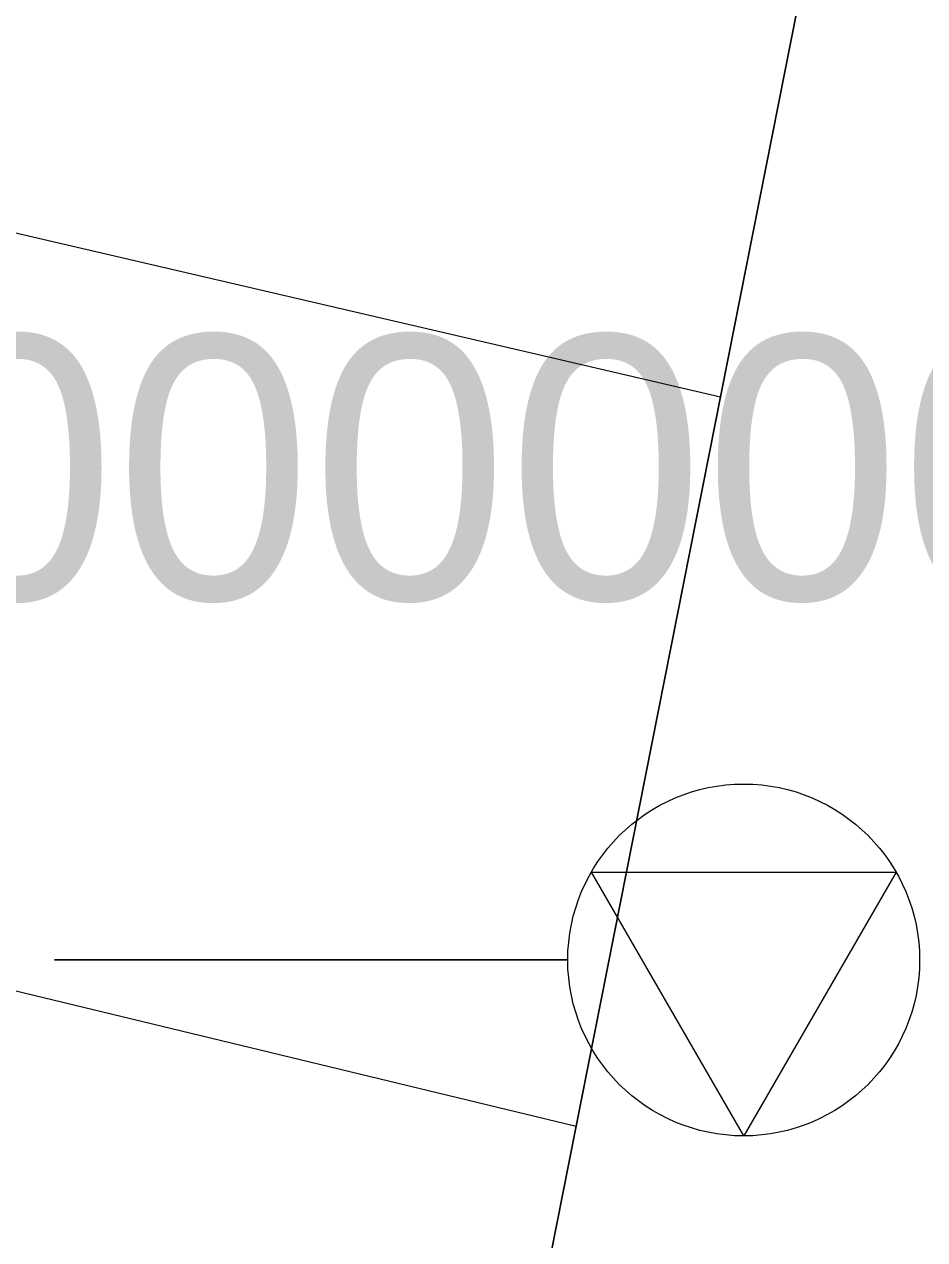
# Model space of a CAD drawing. Header units: metres. Extents: x 0 to 105485, y 0 to 425721.
# Drawn here: x 104688.307 to 104691.377, y 425164.386 to 425168.531 of the extents above; entities that cross this region are included whole.
import ezdxf
from ezdxf.enums import TextEntityAlignment as Align

# ---------------------------------------------------------------- set-up
doc = ezdxf.new("R2010")
doc.units = ezdxf.units.M
doc.header["$MEASUREMENT"] = 0
for name, color, linetype, lineweight in [('B-XX-MO-ONDERZOEK_SONDERING-G', 90, 'Continuous', 18), ('B-XX-MO-ONDERZOEK_SONDERING-S', 90, 'Continuous', 18), ('B-XX-MO-ONDERZOEK_SONDERING-T', 90, 'Continuous', 18), ('B-XX-VH-OPENVERHARDING-G', 90, 'Continuous', 18), ('B-XX-VW-MARKERING-G', 7, 'Continuous', 18)]:
    doc.layers.add(name, color=color, linetype=linetype, lineweight=lineweight)

msp = doc.modelspace()

# ---------------------------------------------------------------- linework, layer by layer
at = {"layer": 'B-XX-MO-ONDERZOEK_SONDERING-G', "color": 0, "true_color": 0x285cd6}
msp.add_polyline3d([(104690.135, 425165.34, 2.35), (104690.135, 425165.34, 2.33), (104690.135, 425165.34, 2.311), (104690.135, 425165.34, 2.291), (104690.16, 425165.34, 2.271), (104690.16, 425165.34, 2.251), (104690.16, 425165.34, 2.231), (104690.16, 425165.34, 2.211), (104690.135, 425165.34, 2.191), (104690.085, 425165.34, 2.171), (104690.01, 425165.34, 2.151), (104690.01, 425165.34, 2.131), (104690.01, 425165.34, 2.111), (104690.01, 425165.34, 2.091), (104689.985, 425165.34, 2.071), (104689.81, 425165.34, 2.051), (104689.635, 425165.34, 2.031), (104689.485, 425165.34, 2.011), (104689.46, 425165.34, 1.991), (104689.485, 425165.34, 1.971), (104689.535, 425165.34, 1.951), (104689.485, 425165.34, 1.931), (104689.335, 425165.34, 1.911), (104689.435, 425165.34, 1.891), (104689.76, 425165.34, 1.871), (104689.785, 425165.34, 1.851), (104689.785, 425165.34, 1.831), (104689.735, 425165.34, 1.811), (104689.71, 425165.34, 1.791), (104689.66, 425165.34, 1.771), (104689.56, 425165.34, 1.751), (104689.71, 425165.34, 1.731), (104689.76, 425165.34, 1.711), (104689.86, 425165.34, 1.691), (104689.91, 425165.34, 1.671), (104689.935, 425165.34, 1.651), (104689.96, 425165.34, 1.631), (104689.96, 425165.34, 1.611), (104689.96, 425165.34, 1.591), (104689.96, 425165.34, 1.572), (104689.935, 425165.34, 1.552), (104689.96, 425165.34, 1.532), (104689.985, 425165.34, 1.512), (104689.96, 425165.34, 1.492), (104689.96, 425165.34, 1.472), (104689.935, 425165.34, 1.452), (104689.81, 425165.34, 1.432), (104689.635, 425165.34, 1.412), (104689.46, 425165.34, 1.392), (104689.285, 425165.34, 1.372), (104689.185, 425165.34, 1.352), (104689.16, 425165.34, 1.332), (104689.585, 425165.34, 1.312), (104689.685, 425165.34, 1.292), (104689.76, 425165.34, 1.272), (104689.885, 425165.34, 1.252), (104689.91, 425165.34, 1.232), (104689.91, 425165.34, 1.212), (104689.91, 425165.34, 1.192), (104689.885, 425165.34, 1.172), (104689.86, 425165.34, 1.152), (104689.835, 425165.34, 1.132), (104689.81, 425165.34, 1.112), (104689.81, 425165.34, 1.092), (104689.81, 425165.34, 1.072), (104689.81, 425165.34, 1.053), (104689.81, 425165.34, 1.033), (104689.785, 425165.34, 1.013), (104689.785, 425165.34, 0.993), (104689.785, 425165.34, 0.973), (104689.76, 425165.34, 0.953), (104689.81, 425165.34, 0.933), (104689.81, 425165.34, 0.913), (104689.76, 425165.34, 0.893), (104689.785, 425165.34, 0.873), (104689.76, 425165.34, 0.853), (104689.735, 425165.34, 0.833), (104689.76, 425165.34, 0.813), (104689.76, 425165.34, 0.793), (104689.76, 425165.34, 0.773), (104689.735, 425165.34, 0.753), (104689.66, 425165.34, 0.733), (104689.61, 425165.34, 0.713), (104689.61, 425165.34, 0.693), (104689.535, 425165.34, 0.673), (104689.56, 425165.34, 0.653), (104689.61, 425165.34, 0.633), (104689.635, 425165.34, 0.613), (104689.685, 425165.34, 0.594), (104689.535, 425165.34, 0.574), (104689.485, 425165.34, 0.554), (104689.41, 425165.34, 0.534), (104689.435, 425165.34, 0.514), (104689.46, 425165.34, 0.494), (104689.435, 425165.34, 0.474), (104689.485, 425165.34, 0.454), (104689.46, 425165.34, 0.434), (104689.46, 425165.34, 0.414), (104689.46, 425165.34, 0.394), (104689.485, 425165.34, 0.374), (104689.46, 425165.34, 0.354), (104689.46, 425165.34, 0.334), (104689.46, 425165.34, 0.314), (104689.435, 425165.34, 0.294), (104689.435, 425165.34, 0.274), (104689.435, 425165.34, 0.254), (104689.41, 425165.34, 0.234), (104689.385, 425165.34, 0.214), (104689.435, 425165.34, 0.194), (104689.435, 425165.34, 0.175), (104689.435, 425165.34, 0.155), (104689.46, 425165.34, 0.135), (104689.46, 425165.34, 0.115), (104689.485, 425165.34, 0.095), (104689.485, 425165.34, 0.075), (104689.51, 425165.34, 0.055), (104689.51, 425165.34, 0.035), (104689.535, 425165.34, 0.015), (104689.46, 425165.34, -0.005), (104689.51, 425165.34, -0.025), (104689.535, 425165.34, -0.045), (104689.56, 425165.34, -0.065), (104689.56, 425165.34, -0.085), (104689.61, 425165.34, -0.105), (104689.66, 425165.34, -0.125), (104689.66, 425165.34, -0.145), (104689.685, 425165.34, -0.165), (104689.685, 425165.34, -0.185), (104689.685, 425165.34, -0.205), (104689.66, 425165.34, -0.224), (104689.635, 425165.34, -0.244), (104689.61, 425165.34, -0.264), (104689.56, 425165.34, -0.284), (104689.535, 425165.34, -0.304), (104689.51, 425165.34, -0.324), (104689.51, 425165.34, -0.344), (104689.56, 425165.34, -0.364), (104689.56, 425165.34, -0.384), (104689.56, 425165.34, -0.404), (104689.56, 425165.34, -0.424), (104689.535, 425165.34, -0.444), (104689.56, 425165.34, -0.464), (104689.56, 425165.34, -0.484), (104689.56, 425165.34, -0.504), (104689.635, 425165.34, -0.524), (104689.685, 425165.34, -0.544), (104689.685, 425165.34, -0.564), (104689.71, 425165.34, -0.583), (104689.71, 425165.34, -0.603), (104689.71, 425165.34, -0.623), (104689.71, 425165.34, -0.643), (104689.685, 425165.34, -0.663), (104689.635, 425165.34, -0.683), (104689.335, 425165.34, -0.703), (104689.485, 425165.34, -0.723), (104689.61, 425165.34, -0.743), (104689.685, 425165.34, -0.763), (104689.635, 425165.34, -0.783), (104689.66, 425165.34, -0.803), (104689.635, 425165.34, -0.823), (104689.56, 425165.34, -0.843), (104689.51, 425165.34, -0.863), (104689.41, 425165.34, -0.883), (104689.31, 425165.34, -0.903), (104689.16, 425165.34, -0.923), (104689.01, 425165.34, -0.943), (104689.085, 425165.34, -0.963), (104689.11, 425165.34, -0.982), (104689.11, 425165.34, -1.002), (104689.16, 425165.34, -1.022), (104689.21, 425165.34, -1.042), (104689.21, 425165.34, -1.062), (104689.235, 425165.34, -1.082), (104689.31, 425165.34, -1.102), (104689.46, 425165.34, -1.122), (104689.61, 425165.34, -1.142), (104689.735, 425165.34, -1.162), (104689.685, 425165.34, -1.182), (104689.71, 425165.34, -1.202), (104689.735, 425165.34, -1.222), (104689.81, 425165.34, -1.242), (104689.86, 425165.34, -1.262), (104689.885, 425165.34, -1.282), (104689.885, 425165.34, -1.302), (104689.86, 425165.34, -1.322), (104689.935, 425165.34, -1.342), (104689.935, 425165.34, -1.362), (104689.935, 425165.34, -1.381), (104689.935, 425165.34, -1.401), (104689.91, 425165.34, -1.421), (104689.91, 425165.34, -1.441), (104689.86, 425165.34, -1.461), (104689.835, 425165.34, -1.481), (104689.735, 425165.34, -1.501), (104689.635, 425165.34, -1.521), (104689.46, 425165.34, -1.541), (104689.335, 425165.34, -1.561), (104689.335, 425165.34, -1.581), (104689.285, 425165.34, -1.601), (104689.31, 425165.34, -1.621), (104689.335, 425165.34, -1.641), (104689.335, 425165.34, -1.661), (104689.285, 425165.34, -1.681), (104689.31, 425165.34, -1.7), (104689.31, 425165.34, -1.72), (104689.36, 425165.34, -1.74), (104689.385, 425165.34, -1.76), (104689.435, 425165.34, -1.78), (104689.51, 425165.34, -1.8), (104689.56, 425165.34, -1.82), (104689.685, 425165.34, -1.84), (104689.71, 425165.34, -1.86), (104689.71, 425165.34, -1.88), (104689.735, 425165.34, -1.9), (104689.71, 425165.34, -1.92), (104689.685, 425165.34, -1.94), (104689.685, 425165.34, -1.96), (104689.71, 425165.34, -1.98), (104689.735, 425165.34, -2), (104689.76, 425165.34, -2.019), (104689.735, 425165.34, -2.039), (104689.76, 425165.34, -2.059), (104689.76, 425165.34, -2.079), (104689.785, 425165.34, -2.099), (104689.785, 425165.34, -2.119), (104689.785, 425165.34, -2.139), (104689.76, 425165.34, -2.159), (104689.71, 425165.34, -2.179), (104689.56, 425165.34, -2.199), (104689.485, 425165.34, -2.219), (104689.285, 425165.34, -2.239), (104689.335, 425165.34, -2.259), (104689.41, 425165.34, -2.279), (104689.46, 425165.34, -2.299), (104689.535, 425165.34, -2.319), (104689.56, 425165.34, -2.338), (104689.535, 425165.34, -2.358), (104689.51, 425165.34, -2.378), (104689.535, 425165.34, -2.398), (104689.61, 425165.34, -2.418), (104689.585, 425165.34, -2.438), (104689.56, 425165.34, -2.458), (104689.51, 425165.34, -2.478), (104689.535, 425165.34, -2.498), (104689.51, 425165.34, -2.518), (104689.46, 425165.34, -2.538), (104689.485, 425165.34, -2.558), (104689.46, 425165.34, -2.578), (104689.435, 425165.34, -2.598), (104689.435, 425165.34, -2.618), (104689.485, 425165.34, -2.637), (104689.535, 425165.34, -2.657), (104689.585, 425165.34, -2.677), (104689.635, 425165.34, -2.697), (104689.685, 425165.34, -2.717), (104689.735, 425165.34, -2.737), (104689.735, 425165.34, -2.757), (104689.735, 425165.34, -2.777), (104689.735, 425165.34, -2.797), (104689.76, 425165.34, -2.817), (104689.76, 425165.34, -2.837), (104689.76, 425165.34, -2.857), (104689.76, 425165.34, -2.877), (104689.785, 425165.34, -2.897), (104689.785, 425165.34, -2.917), (104689.76, 425165.34, -2.937), (104689.76, 425165.34, -2.956), (104689.76, 425165.34, -2.976), (104689.785, 425165.34, -2.996), (104689.785, 425165.34, -3.016), (104689.76, 425165.34, -3.036), (104689.735, 425165.34, -3.056), (104689.735, 425165.34, -3.076), (104689.71, 425165.34, -3.096), (104689.66, 425165.34, -3.116), (104689.66, 425165.34, -3.136), (104689.66, 425165.34, -3.156), (104689.635, 425165.34, -3.176), (104689.635, 425165.34, -3.196), (104689.585, 425165.34, -3.216), (104689.635, 425165.34, -3.236), (104689.685, 425165.34, -3.255), (104689.685, 425165.34, -3.275), (104689.66, 425165.34, -3.295), (104689.66, 425165.34, -3.315), (104689.635, 425165.34, -3.335), (104689.635, 425165.34, -3.355), (104689.735, 425165.34, -3.375), (104689.76, 425165.34, -3.395), (104689.76, 425165.34, -3.415), (104689.785, 425165.34, -3.435), (104689.785, 425165.34, -3.455), (104689.76, 425165.34, -3.475), (104689.76, 425165.34, -3.495), (104689.76, 425165.34, -3.515), (104689.76, 425165.34, -3.535), (104689.785, 425165.34, -3.554), (104689.76, 425165.34, -3.574), (104689.76, 425165.34, -3.594), (104689.76, 425165.34, -3.614), (104689.785, 425165.34, -3.634), (104689.76, 425165.34, -3.654), (104689.785, 425165.34, -3.674), (104689.81, 425165.34, -3.694), (104689.785, 425165.34, -3.714), (104689.835, 425165.34, -3.734), (104689.885, 425165.34, -3.754), (104689.81, 425165.34, -3.774), (104689.735, 425165.34, -3.794), (104689.76, 425165.34, -3.814), (104689.76, 425165.34, -3.833), (104689.735, 425165.34, -3.853), (104689.735, 425165.34, -3.873), (104689.685, 425165.34, -3.893), (104689.685, 425165.34, -3.913), (104689.71, 425165.34, -3.933), (104689.76, 425165.34, -3.953), (104689.86, 425165.34, -3.973), (104689.91, 425165.34, -3.993), (104689.91, 425165.34, -4.013), (104689.91, 425165.34, -4.033), (104689.91, 425165.34, -4.053), (104689.91, 425165.34, -4.073), (104689.91, 425165.34, -4.093), (104689.91, 425165.34, -4.112), (104689.91, 425165.34, -4.132), (104689.91, 425165.34, -4.152), (104689.935, 425165.34, -4.172), (104689.91, 425165.34, -4.192), (104689.91, 425165.34, -4.212), (104689.91, 425165.34, -4.232), (104689.885, 425165.34, -4.252), (104689.885, 425165.34, -4.272), (104689.885, 425165.34, -4.292), (104689.885, 425165.34, -4.312), (104689.885, 425165.34, -4.332), (104689.81, 425165.34, -4.352), (104689.735, 425165.34, -4.372), (104689.71, 425165.34, -4.391), (104689.76, 425165.34, -4.411), (104689.76, 425165.34, -4.431), (104689.76, 425165.34, -4.451), (104689.71, 425165.34, -4.471), (104689.685, 425165.34, -4.491), (104689.685, 425165.34, -4.511), (104689.685, 425165.34, -4.531), (104689.66, 425165.34, -4.551), (104689.66, 425165.34, -4.571), (104689.635, 425165.34, -4.591), (104689.61, 425165.34, -4.611), (104689.585, 425165.34, -4.631), (104689.56, 425165.34, -4.65), (104689.51, 425165.34, -4.67), (104689.46, 425165.34, -4.69), (104689.385, 425165.34, -4.71), (104689.36, 425165.34, -4.73), (104689.26, 425165.34, -4.75), (104689.21, 425165.34, -4.77), (104689.135, 425165.34, -4.79), (104689.035, 425165.34, -4.81), (104688.91, 425165.34, -4.83), (104688.835, 425165.34, -4.85), (104688.76, 425165.34, -4.87), (104688.66, 425165.34, -4.89), (104688.56, 425165.34, -4.909), (104688.56, 425165.34, -4.929), (104688.56, 425165.34, -4.949), (104688.585, 425165.34, -4.969), (104688.585, 425165.34, -4.989), (104688.61, 425165.34, -5.009), (104688.66, 425165.34, -5.029), (104688.71, 425165.34, -5.049), (104688.735, 425165.34, -5.069), (104688.835, 425165.34, -5.089), (104688.885, 425165.34, -5.109), (104688.885, 425165.34, -5.129), (104688.885, 425165.34, -5.149), (104688.885, 425165.34, -5.168), (104688.86, 425165.34, -5.188), (104688.835, 425165.34, -5.208), (104688.785, 425165.34, -5.228), (104688.76, 425165.34, -5.248), (104688.735, 425165.34, -5.268), (104688.71, 425165.34, -5.288), (104688.735, 425165.34, -5.308), (104688.71, 425165.34, -5.328), (104688.685, 425165.34, -5.348), (104688.66, 425165.34, -5.368), (104688.735, 425165.34, -5.388), (104688.81, 425165.34, -5.407), (104688.835, 425165.34, -5.427), (104688.86, 425165.34, -5.447), (104688.835, 425165.34, -5.467), (104688.835, 425165.34, -5.487), (104688.785, 425165.34, -5.507), (104688.76, 425165.34, -5.527), (104688.735, 425165.34, -5.547), (104688.71, 425165.34, -5.567), (104688.71, 425165.34, -5.587), (104688.735, 425165.34, -5.607), (104688.76, 425165.34, -5.627), (104688.785, 425165.34, -5.646), (104688.835, 425165.34, -5.666), (104688.885, 425165.34, -5.686), (104688.91, 425165.34, -5.706), (104688.96, 425165.34, -5.726), (104688.985, 425165.34, -5.746), (104688.985, 425165.34, -5.766), (104689.01, 425165.34, -5.786), (104689.035, 425165.34, -5.806), (104689.06, 425165.34, -5.826), (104689.06, 425165.34, -5.846), (104689.085, 425165.34, -5.866), (104689.085, 425165.34, -5.885), (104689.085, 425165.34, -5.905), (104689.035, 425165.34, -5.925), (104688.985, 425165.34, -5.945), (104688.985, 425165.34, -5.965), (104688.935, 425165.34, -5.985), (104688.86, 425165.34, -6.005), (104688.71, 425165.34, -6.025), (104688.66, 425165.34, -6.045), (104688.56, 425165.34, -6.065), (104688.585, 425165.34, -6.085), (104688.66, 425165.34, -6.105), (104688.785, 425165.34, -6.124), (104688.86, 425165.34, -6.144), (104688.91, 425165.34, -6.164), (104688.96, 425165.34, -6.184), (104689.035, 425165.34, -6.204), (104689.11, 425165.34, -6.224), (104689.06, 425165.34, -6.244), (104688.96, 425165.34, -6.264), (104688.985, 425165.34, -6.284), (104689.01, 425165.34, -6.304), (104689.01, 425165.34, -6.324), (104689.085, 425165.34, -6.344), (104689.06, 425165.34, -6.364), (104689.035, 425165.34, -6.384), (104689.01, 425165.34, -6.403), (104688.985, 425165.34, -6.423), (104689.035, 425165.34, -6.443), (104689.035, 425165.34, -6.463), (104689.035, 425165.34, -6.483), (104688.985, 425165.34, -6.503), (104688.935, 425165.34, -6.523), (104688.935, 425165.34, -6.543), (104688.935, 425165.34, -6.563), (104688.91, 425165.34, -6.583), (104688.91, 425165.34, -6.603), (104688.935, 425165.34, -6.623), (104688.885, 425165.34, -6.643), (104688.86, 425165.34, -6.662), (104688.81, 425165.34, -6.682), (104688.785, 425165.34, -6.702), (104688.76, 425165.34, -6.722), (104688.735, 425165.34, -6.742), (104688.66, 425165.34, -6.762), (104688.56, 425165.34, -6.782), (104688.435, 425165.34, -6.802), (104688.41, 425165.34, -6.822), (104688.485, 425165.34, -6.842), (104688.585, 425165.34, -6.862), (104688.66, 425165.34, -6.882), (104688.66, 425165.34, -6.901), (104688.76, 425165.34, -6.921), (104688.785, 425165.34, -6.941), (104688.81, 425165.34, -6.961), (104688.835, 425165.34, -6.981), (104688.86, 425165.34, -7.001), (104688.86, 425165.34, -7.021), (104688.91, 425165.34, -7.041), (104688.96, 425165.34, -7.061), (104689.035, 425165.34, -7.081), (104689.035, 425165.34, -7.101), (104689.085, 425165.34, -7.121), (104689.135, 425165.34, -7.141), (104689.135, 425165.34, -7.16), (104689.135, 425165.34, -7.18), (104689.135, 425165.34, -7.2), (104689.135, 425165.34, -7.22), (104689.16, 425165.34, -7.24), (104689.085, 425165.34, -7.26), (104689.085, 425165.34, -7.28), (104689.11, 425165.34, -7.3), (104689.135, 425165.34, -7.32), (104689.185, 425165.34, -7.34), (104689.31, 425165.34, -7.36), (104689.385, 425165.34, -7.38), (104689.51, 425165.34, -7.399), (104689.56, 425165.34, -7.419), (104689.585, 425165.34, -7.439), (104689.61, 425165.34, -7.459), (104689.635, 425165.34, -7.479), (104689.66, 425165.34, -7.499), (104689.66, 425165.34, -7.519), (104689.66, 425165.34, -7.539), (104689.66, 425165.34, -7.559), (104689.66, 425165.34, -7.579), (104689.685, 425165.34, -7.599), (104689.71, 425165.34, -7.619), (104689.71, 425165.34, -7.639), (104689.735, 425165.34, -7.659), (104689.735, 425165.34, -7.679), (104689.735, 425165.34, -7.699), (104689.685, 425165.34, -7.719), (104689.685, 425165.34, -7.739), (104689.66, 425165.34, -7.758), (104689.735, 425165.34, -7.778), (104689.735, 425165.34, -7.798), (104689.785, 425165.34, -7.818), (104689.81, 425165.34, -7.838), (104689.835, 425165.34, -7.858), (104689.86, 425165.34, -7.878), (104689.86, 425165.34, -7.898), (104689.86, 425165.34, -7.918), (104689.81, 425165.34, -7.938), (104689.785, 425165.34, -7.958), (104689.785, 425165.34, -7.978), (104689.785, 425165.34, -7.997), (104689.785, 425165.34, -8.017), (104689.81, 425165.34, -8.037), (104689.835, 425165.34, -8.057), (104689.835, 425165.34, -8.077), (104689.71, 425165.34, -8.097), (104689.71, 425165.34, -8.117), (104689.71, 425165.34, -8.137), (104689.71, 425165.34, -8.157), (104689.735, 425165.34, -8.177), (104689.635, 425165.34, -8.197), (104689.61, 425165.34, -8.217), (104689.56, 425165.34, -8.236), (104689.535, 425165.34, -8.256), (104689.535, 425165.34, -8.276), (104689.535, 425165.34, -8.296), (104689.61, 425165.34, -8.316), (104689.56, 425165.34, -8.336), (104689.56, 425165.34, -8.356), (104689.685, 425165.34, -8.376), (104689.71, 425165.34, -8.396), (104689.735, 425165.34, -8.416), (104689.735, 425165.34, -8.436), (104689.735, 425165.34, -8.456), (104689.735, 425165.34, -8.475), (104689.81, 425165.34, -8.495), (104689.81, 425165.34, -8.515), (104689.81, 425165.34, -8.535), (104689.81, 425165.34, -8.555), (104689.785, 425165.34, -8.575), (104689.76, 425165.34, -8.595), (104689.76, 425165.34, -8.615), (104689.785, 425165.34, -8.635), (104689.685, 425165.34, -8.655), (104689.51, 425165.34, -8.675), (104689.535, 425165.34, -8.694), (104689.56, 425165.34, -8.714), (104689.585, 425165.34, -8.734), (104689.61, 425165.34, -8.754), (104689.585, 425165.34, -8.774), (104689.435, 425165.34, -8.794), (104689.51, 425165.34, -8.814), (104689.56, 425165.34, -8.834), (104689.61, 425165.34, -8.854), (104689.685, 425165.34, -8.874), (104689.71, 425165.34, -8.894), (104689.76, 425165.34, -8.913), (104689.76, 425165.34, -8.933), (104689.735, 425165.34, -8.953), (104689.76, 425165.34, -8.973), (104689.785, 425165.34, -8.993), (104689.81, 425165.34, -9.013), (104689.81, 425165.34, -9.033), (104689.81, 425165.34, -9.053), (104689.81, 425165.34, -9.073), (104689.785, 425165.34, -9.093), (104689.76, 425165.34, -9.113), (104689.785, 425165.34, -9.132), (104689.81, 425165.34, -9.152), (104689.81, 425165.34, -9.172), (104689.835, 425165.34, -9.192), (104689.86, 425165.34, -9.212), (104689.86, 425165.34, -9.232), (104689.835, 425165.34, -9.252), (104689.835, 425165.34, -9.272), (104689.81, 425165.34, -9.292), (104689.81, 425165.34, -9.312), (104689.81, 425165.34, -9.332), (104689.81, 425165.34, -9.351), (104689.785, 425165.34, -9.371), (104689.785, 425165.34, -9.391), (104689.785, 425165.34, -9.411), (104689.71, 425165.34, -9.431), (104689.71, 425165.34, -9.451), (104689.76, 425165.34, -9.471), (104689.81, 425165.34, -9.491), (104689.835, 425165.34, -9.511), (104689.86, 425165.34, -9.531), (104689.86, 425165.34, -9.55), (104689.86, 425165.34, -9.57), (104689.885, 425165.34, -9.59), (104689.935, 425165.34, -9.61), (104689.935, 425165.34, -9.63), (104689.935, 425165.34, -9.65), (104689.935, 425165.34, -9.67), (104689.96, 425165.34, -9.69), (104689.96, 425165.34, -9.71), (104689.985, 425165.34, -9.73), (104689.985, 425165.34, -9.75), (104689.985, 425165.34, -9.769), (104689.96, 425165.34, -9.789), (104689.91, 425165.34, -9.809), (104689.86, 425165.34, -9.829), (104689.86, 425165.34, -9.849), (104689.86, 425165.34, -9.869), (104689.885, 425165.34, -9.889), (104689.91, 425165.34, -9.909), (104689.91, 425165.34, -9.929), (104689.885, 425165.34, -9.949), (104689.785, 425165.34, -9.968), (104689.685, 425165.34, -9.988), (104689.66, 425165.34, -10.008), (104689.61, 425165.34, -10.028), (104689.535, 425165.34, -10.048), (104689.485, 425165.34, -10.068), (104689.41, 425165.34, -10.088), (104689.485, 425165.34, -10.108), (104689.66, 425165.34, -10.128), (104689.76, 425165.34, -10.148), (104689.835, 425165.34, -10.167), (104689.935, 425165.34, -10.187), (104689.935, 425165.34, -10.207), (104689.935, 425165.34, -10.227), (104689.91, 425165.34, -10.247), (104689.91, 425165.34, -10.267), (104689.885, 425165.34, -10.287), (104689.86, 425165.34, -10.307), (104689.86, 425165.34, -10.327), (104689.86, 425165.34, -10.347), (104689.86, 425165.34, -10.366), (104689.86, 425165.34, -10.386), (104689.835, 425165.34, -10.406), (104689.86, 425165.34, -10.426), (104689.835, 425165.34, -10.446), (104689.76, 425165.34, -10.466), (104689.635, 425165.34, -10.486), (104689.71, 425165.34, -10.506), (104689.735, 425165.34, -10.526), (104689.76, 425165.34, -10.546), (104689.76, 425165.34, -10.565), (104689.76, 425165.34, -10.585), (104689.76, 425165.34, -10.605), (104689.71, 425165.34, -10.625), (104689.76, 425165.34, -10.645), (104689.785, 425165.34, -10.665), (104689.81, 425165.34, -10.685), (104689.835, 425165.34, -10.705), (104689.835, 425165.34, -10.725), (104689.835, 425165.34, -10.745), (104689.81, 425165.34, -10.764), (104689.785, 425165.34, -10.784), (104689.81, 425165.34, -10.804), (104689.81, 425165.34, -10.824), (104689.835, 425165.34, -10.844), (104689.735, 425165.34, -10.864), (104689.735, 425165.34, -10.884), (104689.76, 425165.34, -10.904), (104689.785, 425165.34, -10.924), (104689.785, 425165.34, -10.943), (104689.785, 425165.34, -10.963), (104689.81, 425165.34, -10.983), (104689.785, 425165.34, -11.003), (104689.76, 425165.34, -11.023), (104689.76, 425165.34, -11.043), (104689.76, 425165.34, -11.063), (104689.735, 425165.34, -11.083), (104689.735, 425165.34, -11.103), (104689.76, 425165.34, -11.123), (104689.785, 425165.34, -11.142), (104689.76, 425165.34, -11.162), (104689.76, 425165.34, -11.182), (104689.76, 425165.34, -11.202), (104689.76, 425165.34, -11.222), (104689.76, 425165.34, -11.242), (104689.785, 425165.34, -11.262), (104689.76, 425165.34, -11.282), (104689.76, 425165.34, -11.302), (104689.76, 425165.34, -11.322), (104689.76, 425165.34, -11.341), (104689.735, 425165.34, -11.361), (104689.735, 425165.34, -11.381), (104689.735, 425165.34, -11.401), (104689.735, 425165.34, -11.421), (104689.735, 425165.34, -11.441), (104689.735, 425165.34, -11.461), (104689.735, 425165.34, -11.481), (104689.735, 425165.34, -11.501), (104689.71, 425165.34, -11.52), (104689.71, 425165.34, -11.54), (104689.685, 425165.34, -11.56), (104689.685, 425165.34, -11.58), (104689.685, 425165.34, -11.6), (104689.685, 425165.34, -11.62), (104689.685, 425165.34, -11.64), (104689.685, 425165.34, -11.66), (104689.685, 425165.34, -11.68), (104689.685, 425165.34, -11.699), (104689.71, 425165.34, -11.719), (104689.735, 425165.34, -11.739), (104689.735, 425165.34, -11.759), (104689.71, 425165.34, -11.779), (104689.685, 425165.34, -11.799), (104689.685, 425165.34, -11.819), (104689.685, 425165.34, -11.839), (104689.685, 425165.34, -11.859), (104689.685, 425165.34, -11.878), (104689.66, 425165.34, -11.898), (104689.635, 425165.34, -11.918), (104689.635, 425165.34, -11.938), (104689.61, 425165.34, -11.958), (104689.635, 425165.34, -11.978), (104689.61, 425165.34, -11.998), (104689.61, 425165.34, -12.018), (104689.585, 425165.34, -12.038), (104689.585, 425165.34, -12.057), (104689.61, 425165.34, -12.077), (104689.61, 425165.34, -12.097), (104689.585, 425165.34, -12.117), (104689.61, 425165.34, -12.137), (104689.61, 425165.34, -12.157), (104689.61, 425165.34, -12.177), (104689.61, 425165.34, -12.197), (104689.635, 425165.34, -12.217), (104689.635, 425165.34, -12.236), (104689.635, 425165.34, -12.256), (104689.61, 425165.34, -12.276), (104689.585, 425165.34, -12.296), (104689.56, 425165.34, -12.316), (104689.485, 425165.34, -12.336), (104689.385, 425165.34, -12.356), (104689.335, 425165.34, -12.376), (104689.26, 425165.34, -12.396), (104689.185, 425165.34, -12.415), (104689.135, 425165.34, -12.435), (104689.085, 425165.34, -12.455), (104689.06, 425165.34, -12.475), (104689.11, 425165.34, -12.495), (104689.135, 425165.34, -12.515), (104689.11, 425165.34, -12.535), (104689.085, 425165.34, -12.555), (104689.135, 425165.34, -12.575), (104689.185, 425165.34, -12.594), (104689.185, 425165.34, -12.614), (104689.16, 425165.34, -12.634), (104689.135, 425165.34, -12.654), (104689.085, 425165.34, -12.674), (104689.06, 425165.34, -12.694), (104689.035, 425165.34, -12.714), (104688.985, 425165.34, -12.734), (104688.935, 425165.34, -12.754), (104688.91, 425165.34, -12.773), (104688.86, 425165.34, -12.793), (104688.86, 425165.34, -12.813), (104688.86, 425165.34, -12.833), (104688.86, 425165.34, -12.853), (104688.86, 425165.34, -12.873), (104688.91, 425165.34, -12.893), (104688.96, 425165.34, -12.913), (104689.035, 425165.34, -12.932), (104689.16, 425165.34, -12.952), (104689.235, 425165.34, -12.972), (104689.285, 425165.34, -12.992), (104689.335, 425165.34, -13.012), (104689.36, 425165.34, -13.032), (104689.385, 425165.34, -13.052), (104689.385, 425165.34, -13.072), (104689.385, 425165.34, -13.092), (104689.41, 425165.34, -13.111), (104689.385, 425165.34, -13.131), (104689.385, 425165.34, -13.151), (104689.385, 425165.34, -13.171), (104689.41, 425165.34, -13.191), (104689.51, 425165.34, -13.211), (104689.685, 425165.34, -13.231), (104689.835, 425165.34, -13.251), (104689.91, 425165.34, -13.27), (104689.96, 425165.34, -13.29), (104689.985, 425165.34, -13.31), (104690.035, 425165.34, -13.33), (104690.035, 425165.34, -13.35), (104690.035, 425165.34, -13.37), (104690.035, 425165.34, -13.39), (104690.035, 425165.34, -13.41), (104690.06, 425165.34, -13.43), (104690.06, 425165.34, -13.449), (104690.06, 425165.34, -13.469), (104690.06, 425165.34, -13.489), (104690.035, 425165.34, -13.509), (104690.035, 425165.34, -13.529), (104690.035, 425165.34, -13.549), (104690.035, 425165.34, -13.569), (104690.035, 425165.34, -13.589), (104690.035, 425165.34, -13.608), (104690.035, 425165.34, -13.628), (104690.035, 425165.34, -13.648), (104690.035, 425165.34, -13.668), (104690.035, 425165.34, -13.688), (104690.035, 425165.34, -13.708), (104690.035, 425165.34, -13.728), (104690.01, 425165.34, -13.748), (104690.01, 425165.34, -13.768), (104690.01, 425165.34, -13.787), (104690.01, 425165.34, -13.807), (104690.01, 425165.34, -13.827), (104690.01, 425165.34, -13.847), (104689.985, 425165.34, -13.867), (104689.985, 425165.34, -13.887), (104689.985, 425165.34, -13.907), (104690.01, 425165.34, -13.927), (104690.01, 425165.34, -13.946), (104690.01, 425165.34, -13.966), (104690.01, 425165.34, -13.986), (104690.035, 425165.34, -14.006), (104690.035, 425165.34, -14.026), (104690.035, 425165.34, -14.046), (104690.035, 425165.34, -14.066), (104690.01, 425165.34, -14.086), (104690.01, 425165.34, -14.105), (104690.01, 425165.34, -14.125), (104690.01, 425165.34, -14.145), (104690.01, 425165.34, -14.165), (104690.01, 425165.34, -14.185), (104690.01, 425165.34, -14.205), (104690.01, 425165.34, -14.225), (104690.01, 425165.34, -14.245), (104689.985, 425165.34, -14.265), (104689.985, 425165.34, -14.284), (104689.985, 425165.34, -14.304), (104689.985, 425165.34, -14.324), (104690.01, 425165.34, -14.344), (104690.01, 425165.34, -14.364), (104690.01, 425165.34, -14.384), (104690.01, 425165.34, -14.404), (104690.01, 425165.34, -14.424), (104690.01, 425165.34, -14.443), (104690.01, 425165.34, -14.463), (104690.01, 425165.34, -14.483), (104690.01, 425165.34, -14.503), (104690.01, 425165.34, -14.523), (104690.01, 425165.34, -14.543), (104690.01, 425165.34, -14.563), (104690.01, 425165.34, -14.583), (104690.01, 425165.34, -14.602), (104690.01, 425165.34, -14.622), (104690.01, 425165.34, -14.642), (104690.01, 425165.34, -14.662), (104690.01, 425165.34, -14.682), (104690.01, 425165.34, -14.702), (104690.01, 425165.34, -14.722), (104690.01, 425165.34, -14.742), (104690.01, 425165.34, -14.761), (104690.01, 425165.34, -14.781), (104690.01, 425165.34, -14.801), (104690.01, 425165.34, -14.821), (104690.01, 425165.34, -14.841), (104690.01, 425165.34, -14.861), (104690.01, 425165.34, -14.881), (104690.01, 425165.34, -14.901), (104690.01, 425165.34, -14.921), (104690.01, 425165.34, -14.94), (104690.01, 425165.34, -14.96), (104689.985, 425165.34, -14.98), (104689.985, 425165.34, -15), (104689.985, 425165.34, -15.02), (104689.985, 425165.34, -15.04), (104689.985, 425165.34, -15.06), (104689.985, 425165.34, -15.08), (104689.985, 425165.34, -15.099), (104689.985, 425165.34, -15.119), (104689.985, 425165.34, -15.139), (104689.985, 425165.34, -15.159), (104689.985, 425165.34, -15.179), (104689.985, 425165.34, -15.199), (104690.01, 425165.34, -15.219), (104690.01, 425165.34, -15.239), (104690.01, 425165.34, -15.258), (104690.01, 425165.34, -15.278), (104690.01, 425165.34, -15.298), (104690.035, 425165.34, -15.318), (104690.035, 425165.34, -15.338), (104690.035, 425165.34, -15.358), (104690.035, 425165.34, -15.378), (104690.035, 425165.34, -15.398), (104690.035, 425165.34, -15.418), (104690.035, 425165.34, -15.437), (104690.035, 425165.34, -15.457), (104690.035, 425165.34, -15.477), (104690.035, 425165.34, -15.497), (104690.035, 425165.34, -15.517), (104690.01, 425165.34, -15.537), (104690.01, 425165.34, -15.557), (104690.01, 425165.34, -15.577), (104690.01, 425165.34, -15.596), (104690.01, 425165.34, -15.616), (104690.01, 425165.34, -15.636), (104690.01, 425165.34, -15.656), (104690.01, 425165.34, -15.676), (104690.01, 425165.34, -15.696), (104690.01, 425165.34, -15.716), (104690.01, 425165.34, -15.736), (104690.01, 425165.34, -15.755), (104690.01, 425165.34, -15.775), (104690.01, 425165.34, -15.795), (104690.01, 425165.34, -15.815), (104690.01, 425165.34, -15.835), (104690.01, 425165.34, -15.855), (104690.01, 425165.34, -15.875), (104690.01, 425165.34, -15.895), (104690.01, 425165.34, -15.914), (104690.01, 425165.34, -15.934), (104690.01, 425165.34, -15.954), (104690.035, 425165.34, -15.974), (104690.035, 425165.34, -15.994), (104690.035, 425165.34, -16.014), (104690.035, 425165.34, -16.034), (104690.035, 425165.34, -16.054), (104690.035, 425165.34, -16.073), (104690.01, 425165.34, -16.093), (104690.01, 425165.34, -16.113), (104690.01, 425165.34, -16.133), (104690.01, 425165.34, -16.153), (104690.01, 425165.34, -16.173), (104690.01, 425165.34, -16.193), (104690.01, 425165.34, -16.213), (104690.01, 425165.34, -16.232), (104690.035, 425165.34, -16.252), (104690.035, 425165.34, -16.272), (104690.035, 425165.34, -16.292), (104690.035, 425165.34, -16.312), (104690.035, 425165.34, -16.332), (104690.035, 425165.34, -16.352), (104690.035, 425165.34, -16.372), (104690.035, 425165.34, -16.391), (104690.035, 425165.34, -16.411), (104690.01, 425165.34, -16.431), (104690.01, 425165.34, -16.451), (104690.01, 425165.34, -16.471), (104690.01, 425165.34, -16.491), (104690.01, 425165.34, -16.511), (104690.01, 425165.34, -16.531), (104690.01, 425165.34, -16.55), (104690.01, 425165.34, -16.57), (104690.035, 425165.34, -16.59), (104690.01, 425165.34, -16.61), (104690.01, 425165.34, -16.63), (104690.01, 425165.34, -16.65), (104690.01, 425165.34, -16.67), (104690.035, 425165.34, -16.69), (104690.035, 425165.34, -16.709), (104690.01, 425165.34, -16.729), (104690.01, 425165.34, -16.749), (104690.01, 425165.34, -16.769), (104690.01, 425165.34, -16.789), (104690.01, 425165.34, -16.809), (104690.01, 425165.34, -16.829), (104690.01, 425165.34, -16.849), (104690.01, 425165.34, -16.868), (104690.01, 425165.34, -16.888), (104690.01, 425165.34, -16.908), (104690.01, 425165.34, -16.928), (104690.01, 425165.34, -16.948), (104690.01, 425165.34, -16.968), (104690.01, 425165.34, -16.988), (104690.01, 425165.34, -17.008), (104690.01, 425165.34, -17.027), (104690.01, 425165.34, -17.047), (104690.01, 425165.34, -17.067), (104690.01, 425165.34, -17.087), (104690.01, 425165.34, -17.107), (104690.01, 425165.34, -17.127), (104690.01, 425165.34, -17.147), (104690.01, 425165.34, -17.167), (104690.01, 425165.34, -17.186), (104690.01, 425165.34, -17.206), (104690.01, 425165.34, -17.226), (104690.01, 425165.34, -17.246), (104690.01, 425165.34, -17.266), (104690.01, 425165.34, -17.286), (104690.01, 425165.34, -17.306), (104690.01, 425165.34, -17.326), (104689.985, 425165.34, -17.345), (104689.985, 425165.34, -17.365), (104689.985, 425165.34, -17.385), (104690.01, 425165.34, -17.405), (104690.01, 425165.34, -17.425), (104690.01, 425165.34, -17.445), (104690.035, 425165.34, -17.465), (104690.035, 425165.34, -17.484), (104690.035, 425165.34, -17.504), (104690.035, 425165.34, -17.524), (104690.035, 425165.34, -17.544), (104690.035, 425165.34, -17.564), (104690.035, 425165.34, -17.584), (104690.01, 425165.34, -17.604), (104690.01, 425165.34, -17.624), (104690.01, 425165.34, -17.643), (104689.985, 425165.34, -17.663), (104689.985, 425165.34, -17.683), (104689.985, 425165.34, -17.703), (104689.985, 425165.34, -17.723), (104689.985, 425165.34, -17.743), (104689.985, 425165.34, -17.763), (104690.01, 425165.34, -17.783), (104690.01, 425165.34, -17.802), (104690.035, 425165.34, -17.822), (104690.035, 425165.34, -17.842), (104690.035, 425165.34, -17.862), (104690.06, 425165.34, -17.882), (104690.06, 425165.34, -17.902), (104690.06, 425165.34, -17.922), (104690.06, 425165.34, -17.942), (104690.06, 425165.34, -17.961), (104690.06, 425165.34, -17.981), (104690.035, 425165.34, -18.001), (104690.035, 425165.34, -18.021), (104690.035, 425165.34, -18.041), (104690.035, 425165.34, -18.061), (104690.035, 425165.34, -18.081), (104690.035, 425165.34, -18.101), (104690.035, 425165.34, -18.12), (104690.035, 425165.34, -18.14), (104690.06, 425165.34, -18.16), (104690.06, 425165.34, -18.18), (104690.06, 425165.34, -18.2), (104690.06, 425165.34, -18.22), (104690.06, 425165.34, -18.24), (104690.035, 425165.34, -18.259), (104690.035, 425165.34, -18.279), (104690.035, 425165.34, -18.299), (104690.035, 425165.34, -18.319), (104690.035, 425165.34, -18.339), (104690.01, 425165.34, -18.359), (104690.01, 425165.34, -18.379), (104690.01, 425165.34, -18.399), (104690.01, 425165.34, -18.418), (104690.01, 425165.34, -18.438), (104690.01, 425165.34, -18.458), (104690.01, 425165.34, -18.478), (104690.035, 425165.34, -18.498), (104690.035, 425165.34, -18.518), (104690.035, 425165.34, -18.538), (104690.035, 425165.34, -18.558), (104690.035, 425165.34, -18.577), (104690.01, 425165.34, -18.597), (104690.01, 425165.34, -18.617), (104690.01, 425165.34, -18.637), (104690.01, 425165.34, -18.657), (104690.01, 425165.34, -18.677), (104689.985, 425165.34, -18.697), (104689.985, 425165.34, -18.716), (104689.985, 425165.34, -18.736), (104689.985, 425165.34, -18.756), (104689.985, 425165.34, -18.776), (104689.985, 425165.34, -18.796), (104689.985, 425165.34, -18.816), (104689.96, 425165.34, -18.836), (104689.96, 425165.34, -18.856), (104689.935, 425165.34, -18.875), (104689.935, 425165.34, -18.895), (104689.935, 425165.34, -18.915), (104689.96, 425165.34, -18.935), (104689.985, 425165.34, -18.955), (104689.985, 425165.34, -18.975), (104690.01, 425165.34, -18.995), (104690.035, 425165.34, -19.015), (104690.06, 425165.34, -19.034), (104690.06, 425165.34, -19.054), (104690.06, 425165.34, -19.074), (104690.085, 425165.34, -19.094), (104690.085, 425165.34, -19.114), (104690.085, 425165.34, -19.134), (104690.085, 425165.34, -19.154), (104690.06, 425165.34, -19.173), (104690.06, 425165.34, -19.193), (104690.06, 425165.34, -19.213), (104690.035, 425165.34, -19.233), (104690.035, 425165.34, -19.253), (104690.06, 425165.34, -19.273), (104690.06, 425165.34, -19.293), (104690.06, 425165.34, -19.313), (104690.06, 425165.34, -19.332), (104690.06, 425165.34, -19.352), (104690.06, 425165.34, -19.372), (104690.06, 425165.34, -19.392), (104690.06, 425165.34, -19.412), (104690.085, 425165.34, -19.432), (104690.085, 425165.34, -19.452), (104690.085, 425165.34, -19.471), (104690.085, 425165.34, -19.491), (104690.085, 425165.34, -19.511), (104690.06, 425165.34, -19.531), (104690.01, 425165.34, -19.551), (104689.985, 425165.34, -19.571), (104689.91, 425165.34, -19.591), (104689.81, 425165.34, -19.611), (104689.71, 425165.34, -19.63), (104689.66, 425165.34, -19.65), (104689.635, 425165.34, -19.67), (104689.61, 425165.34, -19.69), (104689.535, 425165.34, -19.71), (104689.51, 425165.34, -19.73), (104689.485, 425165.34, -19.75), (104689.485, 425165.34, -19.769), (104689.51, 425165.34, -19.789), (104689.61, 425165.34, -19.809), (104689.61, 425165.34, -19.829), (104689.585, 425165.34, -19.849), (104689.585, 425165.34, -19.869), (104689.56, 425165.34, -19.889), (104689.56, 425165.34, -19.909), (104689.535, 425165.34, -19.928), (104689.51, 425165.34, -19.948), (104689.485, 425165.34, -19.968), (104689.485, 425165.34, -19.988), (104689.56, 425165.34, -20.008), (104689.61, 425165.34, -20.028), (104689.585, 425165.34, -20.048), (104689.56, 425165.34, -20.067), (104689.535, 425165.34, -20.087), (104689.535, 425165.34, -20.107), (104689.51, 425165.34, -20.127), (104689.56, 425165.34, -20.147), (104689.61, 425165.34, -20.167), (104689.66, 425165.34, -20.187), (104689.66, 425165.34, -20.207), (104689.685, 425165.34, -20.226), (104689.66, 425165.34, -20.246), (104689.635, 425165.34, -20.266), (104689.635, 425165.34, -20.286), (104689.66, 425165.34, -20.306), (104689.635, 425165.34, -20.326), (104689.685, 425165.34, -20.346), (104689.76, 425165.34, -20.365), (104689.785, 425165.34, -20.385), (104689.86, 425165.34, -20.405), (104689.91, 425165.34, -20.425), (104689.935, 425165.34, -20.445), (104689.935, 425165.34, -20.465), (104689.91, 425165.34, -20.485), (104689.835, 425165.34, -20.505), (104689.835, 425165.34, -20.524), (104689.81, 425165.34, -20.544), (104689.785, 425165.34, -20.564), (104689.76, 425165.34, -20.584), (104689.735, 425165.34, -20.604), (104689.735, 425165.34, -20.624), (104689.71, 425165.34, -20.644), (104689.71, 425165.34, -20.663), (104689.76, 425165.34, -20.683), (104689.81, 425165.34, -20.703), (104689.835, 425165.34, -20.723), (104689.86, 425165.34, -20.743), (104689.86, 425165.34, -20.763), (104689.86, 425165.34, -20.783), (104689.835, 425165.34, -20.802), (104689.81, 425165.34, -20.822), (104689.785, 425165.34, -20.842), (104689.76, 425165.34, -20.862), (104689.735, 425165.34, -20.882), (104689.71, 425165.34, -20.902), (104689.735, 425165.34, -20.922), (104689.785, 425165.34, -20.942), (104689.835, 425165.34, -20.961), (104689.86, 425165.34, -20.981), (104689.885, 425165.34, -21.001), (104689.91, 425165.34, -21.021), (104689.96, 425165.34, -21.041), (104689.96, 425165.34, -21.061), (104689.96, 425165.34, -21.081), (104689.96, 425165.34, -21.1), (104689.96, 425165.34, -21.12), (104689.935, 425165.34, -21.14), (104689.935, 425165.34, -21.16), (104689.935, 425165.34, -21.18), (104689.935, 425165.34, -21.2), (104689.91, 425165.34, -21.22), (104689.885, 425165.34, -21.239), (104689.81, 425165.34, -21.259), (104689.735, 425165.34, -21.279), (104689.685, 425165.34, -21.299), (104689.66, 425165.34, -21.319), (104689.635, 425165.34, -21.339), (104689.61, 425165.34, -21.359), (104689.61, 425165.34, -21.378), (104689.635, 425165.34, -21.398), (104689.685, 425165.34, -21.418), (104689.71, 425165.34, -21.438), (104689.71, 425165.34, -21.458), (104689.71, 425165.34, -21.478), (104689.66, 425165.34, -21.498), (104689.61, 425165.34, -21.517), (104689.535, 425165.34, -21.537), (104689.51, 425165.34, -21.557), (104689.46, 425165.34, -21.577), (104689.41, 425165.34, -21.597), (104689.385, 425165.34, -21.617), (104689.385, 425165.34, -21.636), (104689.385, 425165.34, -21.656), (104689.36, 425165.34, -21.676), (104689.36, 425165.34, -21.696), (104689.335, 425165.34, -21.716), (104689.31, 425165.34, -21.736), (104689.31, 425165.34, -21.756), (104689.31, 425165.34, -21.775), (104689.31, 425165.34, -21.795), (104689.335, 425165.34, -21.815), (104689.36, 425165.34, -21.835), (104689.335, 425165.34, -21.855), (104689.335, 425165.34, -21.875), (104689.335, 425165.34, -21.894), (104689.31, 425165.34, -21.914), (104689.235, 425165.34, -21.934), (104689.21, 425165.34, -21.954), (104689.21, 425165.34, -21.974), (104689.235, 425165.34, -21.994), (104689.235, 425165.34, -22.014), (104689.31, 425165.34, -22.033), (104689.36, 425165.34, -22.053), (104689.385, 425165.34, -22.073), (104689.51, 425165.34, -22.093), (104689.635, 425165.34, -22.113), (104689.66, 425165.34, -22.133), (104689.66, 425165.34, -22.152), (104689.685, 425165.34, -22.172), (104689.66, 425165.34, -22.192), (104689.66, 425165.34, -22.212), (104689.585, 425165.34, -22.232), (104689.56, 425165.34, -22.252), (104689.61, 425165.34, -22.271), (104689.66, 425165.34, -22.291), (104689.71, 425165.34, -22.311), (104689.76, 425165.34, -22.331), (104689.76, 425165.34, -22.351), (104689.76, 425165.34, -22.371), (104689.735, 425165.34, -22.391), (104689.76, 425165.34, -22.41), (104689.71, 425165.34, -22.43), (104689.71, 425165.34, -22.45), (104689.685, 425165.34, -22.47), (104689.685, 425165.34, -22.49), (104689.685, 425165.34, -22.51), (104689.66, 425165.34, -22.529), (104689.66, 425165.34, -22.549), (104689.635, 425165.34, -22.569), (104689.56, 425165.34, -22.589), (104689.685, 425165.34, -22.609), (104690.16, 425165.34, -22.629), (104690.16, 425165.34, -22.648), (104690.16, 425165.34, -22.668), (104690.16, 425165.34, -22.688), (104690.16, 425165.34, -22.708)], dxfattribs=at)
at = {"layer": 'B-XX-MO-ONDERZOEK_SONDERING-G', "color": 0, "true_color": 0x787878}
for points in [[(104690.16, 425165.34, 2.35), (104690.16, 425165.34, -22.708)], [(104691.36, 425165.34, 2.35), (104691.36, 425165.34, -22.708)]]:
    msp.add_polyline3d(points, dxfattribs=at)
at = {"layer": 'B-XX-MO-ONDERZOEK_SONDERING-S', "ltscale": 0.5}
msp.add_lwpolyline([(104690.2404, 425165.64), (104691.2796, 425165.64), (104690.76, 425164.74)], close=True, dxfattribs=at)
at = {"layer": 'B-XX-MO-ONDERZOEK_SONDERING-S'}
msp.add_circle((104690.76, 425165.34), 0.6, dxfattribs=at)
at = {"layer": 'B-XX-VH-OPENVERHARDING-G', "ltscale": 0.5}
msp.add_lwpolyline([(104692.616, 425176.647), (104692.147, 425174.361), (104691.996, 425173.627), (104691.633, 425171.906), (104691.095, 425169.353), (104689.842, 425163.021), (104687.951, 425153.224), (104687.3282, 425150), (104692.5636, 425150), (104694.051, 425157.798), (104695.02, 425162.714), (104696.323, 425169.65), (104696.66, 425171.177), (104697.718, 425175.654), (104698.905, 425180.259)], dxfattribs=at)
msp.add_lwpolyline([(104687.3282, 425150), (104687.951, 425153.224), (104689.842, 425163.021), (104691.095, 425169.353), (104691.633, 425171.906), (104686.323, 425173.241), (104682.3119, 425150)], close=True, dxfattribs=at)
at = {"layer": 'B-XX-VW-MARKERING-G', "color": 0, "ltscale": 0.5, "true_color": 0x808080}
for points in [[(104690.681, 425167.26, 2.3601), (104688.0895, 425167.8625, 2.286), (104685.498, 425168.465, 2.1482)], [(104685.074, 425166.007, 2.1766), (104687.6315, 425165.39, 2.2954), (104690.189, 425164.773, 2.3818)]]:
    msp.add_polyline3d(points, dxfattribs=at)

# ---------------------------------------------------------------- texts
at = {"layer": 'B-XX-MO-ONDERZOEK_SONDERING-T', "color": 10, "lineweight": 18}
msp.add_text('CPT000000091883', height=0.9, dxfattribs=at).set_placement((104690.76, 425167.02), align=Align.MIDDLE_CENTER)

doc.saveas('drawing.dxf')
